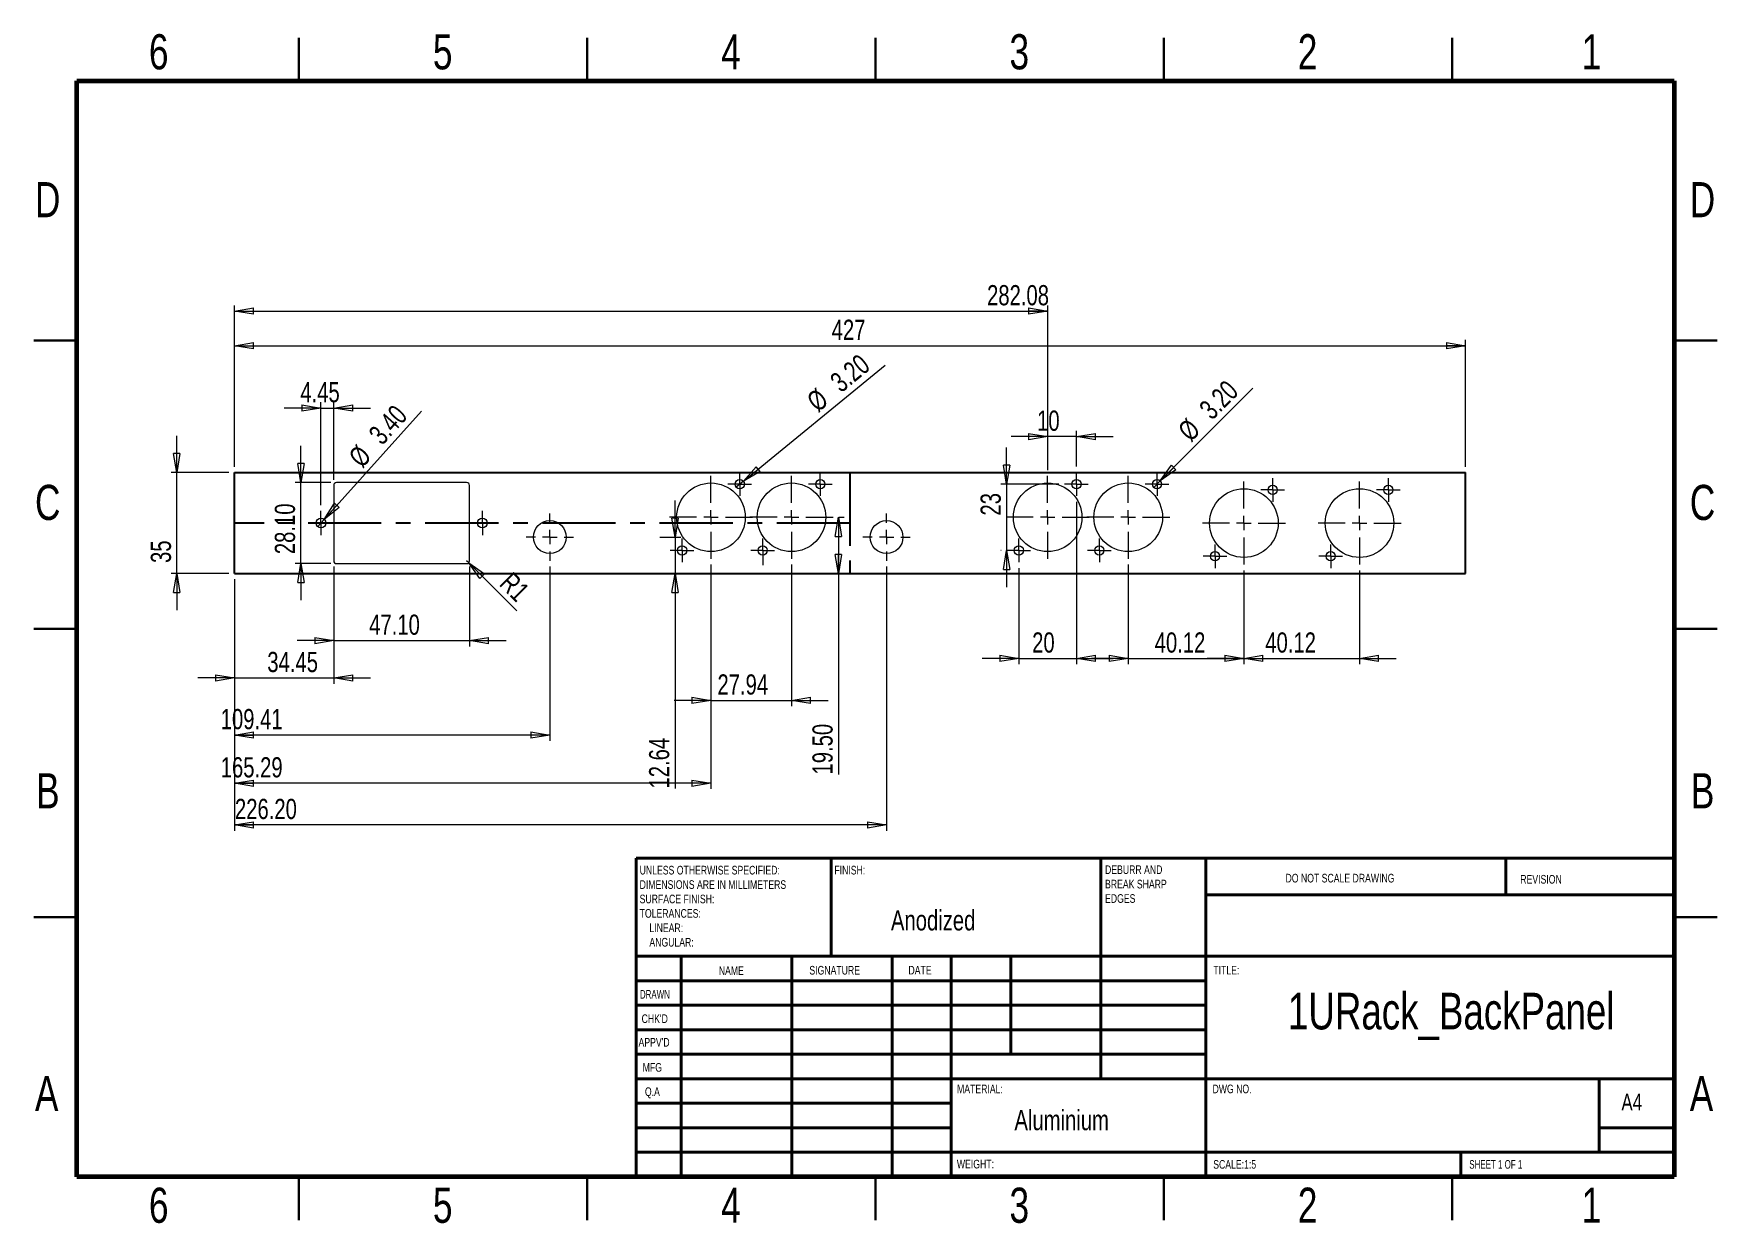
# Model space of a CAD drawing. Header units: millimetres. Extents: x 2 to 294, y 2 to 208.
import ezdxf

# ---------------------------------------------------------------- set-up
doc = ezdxf.new("R2010")
doc.units = ezdxf.units.MM
doc.linetypes.add('CENTERX2', pattern=[20.32, 12.7, -2.54, 2.54, -2.54])
doc.styles.add('SLDTEXTSTYLE0', font='TXT', dxfattribs={"width": 0.75})
doc.styles.add('SLDTEXTSTYLE1', font='TXT', dxfattribs={"width": 0.686449})
doc.styles.add('SLDTEXTSTYLE2', font='TXT', dxfattribs={"width": 0.6875})
doc.dimstyles.new('SLDDIMSTYLE0', dxfattribs={"dimtxt": 3.5, "dimasz": 3.302, "dimexe": 0, "dimexo": 0.0625, "dimgap": 0.875, "dimtad": 2, "dimlfac": 2, "dimrnd": 1e-09, "dimzin": 12, "dimdsep": 46, "dimtxsty": 'SLDTEXTSTYLE0', "dimblk1": 'CLOSED', "dimblk2": 'CLOSED', "dimsah": 1, "dimcen": 0.09, "dimadec": 0, "dimazin": 3, "dimtfac": 1, "dimtmove": 0, "dimatfit": 0, "dimldrblk": 'CLOSED', "dimfxl": 1, "dimfrac": 2, "dimtolj": 1, "dimtzin": 12, "dimarcsym": 0})
doc.dimstyles.new('SLDDIMSTYLE1', dxfattribs={"dimtxt": 3.5, "dimasz": 3.302, "dimexe": 0, "dimexo": 0.0625, "dimgap": 0.875, "dimtad": 2, "dimlfac": 2, "dimrnd": 1e-09, "dimzin": 12, "dimdsep": 46, "dimtxsty": 'SLDTEXTSTYLE0', "dimblk1": 'CLOSED', "dimblk2": 'CLOSED', "dimsah": 1, "dimcen": 0.09, "dimadec": 0, "dimazin": 3, "dimtfac": 1, "dimtofl": 0, "dimtmove": 0, "dimatfit": 3, "dimldrblk": 'CLOSED', "dimfxl": 1, "dimfrac": 2, "dimtolj": 1, "dimtzin": 12, "dimarcsym": 0})
doc.dimstyles.new('SLDDIMSTYLE2', dxfattribs={"dimtxt": 3.5, "dimasz": 3.302, "dimexe": 0, "dimexo": 0.0625, "dimgap": 0.875, "dimtad": 2, "dimlfac": 2, "dimrnd": 1e-09, "dimzin": 4, "dimdsep": 46, "dimtxsty": 'SLDTEXTSTYLE0', "dimblk1": 'CLOSED', "dimblk2": 'CLOSED', "dimsah": 1, "dimcen": 0.09, "dimadec": 0, "dimazin": 1, "dimtfac": 1, "dimtmove": 0, "dimatfit": 0, "dimldrblk": 'CLOSED', "dimfxl": 1, "dimfrac": 2, "dimtolj": 1, "dimtzin": 12, "dimarcsym": 0})
doc.dimstyles.new('SLDDIMSTYLE3', dxfattribs={"dimtxt": 3.5, "dimasz": 3.302, "dimexe": 0, "dimexo": 0.0625, "dimgap": 0.875, "dimtad": 2, "dimlfac": 2, "dimrnd": 1e-09, "dimzin": 12, "dimdsep": 46, "dimtxsty": 'SLDTEXTSTYLE0', "dimblk1": 'CLOSED', "dimblk2": 'CLOSED', "dimsah": 1, "dimcen": 0, "dimadec": 0, "dimazin": 3, "dimtfac": 1, "dimtofl": 0, "dimtmove": 0, "dimatfit": 3, "dimldrblk": 'CLOSED', "dimfxl": 1, "dimfrac": 2, "dimtolj": 1, "dimtzin": 12, "dimarcsym": 0})
doc.dimstyles.new('SLDDIMSTYLE4', dxfattribs={"dimtxt": 3.5, "dimasz": 3.302, "dimexe": 0, "dimexo": 0.0625, "dimgap": 0.875, "dimtad": 2, "dimlfac": 2, "dimrnd": 1e-09, "dimzin": 4, "dimdsep": 46, "dimtxsty": 'SLDTEXTSTYLE0', "dimblk1": 'NONE', "dimblk2": 'CLOSED', "dimsah": 1, "dimcen": 0, "dimadec": 0, "dimazin": 1, "dimtfac": 1, "dimtmove": 0, "dimatfit": 3, "dimldrblk": 'NONE', "dimfxl": 1, "dimfrac": 2, "dimtolj": 1, "dimtzin": 12, "dimarcsym": 0})
doc.dimstyles.new('SLDDIMSTYLE5', dxfattribs={"dimtxt": 3.5, "dimasz": 3.302, "dimexe": 0, "dimexo": 0.0625, "dimgap": 0.875, "dimtad": 2, "dimlfac": 2, "dimrnd": 1e-09, "dimzin": 4, "dimdsep": 46, "dimtxsty": 'SLDTEXTSTYLE0', "dimblk1": 'CLOSED', "dimblk2": 'CLOSED', "dimsah": 1, "dimcen": 0.09, "dimadec": 0, "dimazin": 1, "dimtfac": 1, "dimtofl": 0, "dimtmove": 0, "dimatfit": 3, "dimldrblk": 'CLOSED', "dimfxl": 1, "dimfrac": 2, "dimtolj": 1, "dimtzin": 12, "dimarcsym": 0})

# ---------------------------------------------------------------- blocks, each defined once
blk = doc.blocks.new('SW_NOTE_0')
at = {"color": 0, "linetype": 'Continuous', "lineweight": 0, "char_height": 1.5, "attachment_point": 1, "style": 'SLDTEXTSTYLE0'}
for s, insert in [('UNLESS OTHERWISE SPECIFIED:', (0, 1.93)), ('DIMENSIONS ARE IN MILLIMETERS', (0, -0.57)), ('TOLERANCES:', (0, -5.57)), ('SURFACE FINISH:', (0, -3.07)), ('LINEAR:', (1.69, -8.07)), ('ANGULAR:', (1.69, -10.57))]:
    blk.add_mtext(s, dxfattribs=dict(at, insert=insert))
blk = doc.blocks.new('SW_NOTE_1')
at = {"color": 0, "linetype": 'Continuous', "lineweight": 0, "char_height": 1.5, "attachment_point": 1, "style": 'SLDTEXTSTYLE0'}
for s, insert in [('DEBURR AND', (0, 1.93)), ('BREAK SHARP', (0, -0.57)), ('EDGES', (0, -3.07))]:
    blk.add_mtext(s, dxfattribs=dict(at, insert=insert))
blk = doc.blocks.new('_CLOSED')
at = {"color": 0, "linetype": 'ByBlock', "lineweight": -2}
for p, q in [((-1, 0.166667), (0, 0)), ((-1, 0.166667), (-1, -0.166667)), ((0, 0), (-1, -0.166667)), ((0, 0), (-1, 0))]:
    blk.add_line(p, q, dxfattribs=at)
blk = doc.blocks.new('_D')
at = {"color": 7, "linetype": 'Continuous', "lineweight": 0}
for p, q in [((27.32, 132.1), (27.32, 138.45)), ((36.32, 132.1), (26.32, 132.1)), ((27.32, 114.6), (27.32, 132.1)), ((36.32, 114.6), (26.32, 114.6)), ((27.32, 114.6), (27.32, 108.25))]:
    blk.add_line(p, q, dxfattribs=at)
at = {"color": 7, "linetype": 'Continuous', "lineweight": 0, "xscale": 3.302, "yscale": 3.302}
for p, rotation in [((27.32, 132.1, -1), 270), ((27.32, 114.6, -1), 90)]:
    blk.add_blockref('_CLOSED', p, dxfattribs=dict(at, rotation=rotation))
at = {"color": 7, "linetype": 'Continuous', "lineweight": 0, "insert": (22.81, 116.43), "char_height": 3.5, "attachment_point": 1, "rotation": 90, "style": 'SLDTEXTSTYLE0'}
blk.add_mtext('35', dxfattribs=at)
blk = doc.blocks.new('_D_1')
at = {"color": 7, "linetype": 'Continuous', "lineweight": 0}
for p, q in [((37.32, 133.1), (37.32, 155.1)), ((250.82, 133.1), (250.82, 155.1)), ((37.32, 154.1), (250.82, 154.1))]:
    blk.add_line(p, q, dxfattribs=at)
at = {"color": 7, "linetype": 'Continuous', "lineweight": 0, "xscale": 3.302, "yscale": 3.302, "rotation": 180}
blk.add_blockref('_CLOSED', (37.32, 154.1, -1), dxfattribs=at)
at = {"color": 7, "linetype": 'Continuous', "lineweight": 0, "xscale": 3.302, "yscale": 3.302}
blk.add_blockref('_CLOSED', (250.82, 154.1, -1), dxfattribs=at)
at = {"color": 7, "linetype": 'Continuous', "lineweight": 0, "insert": (140.9, 158.61), "char_height": 3.5, "attachment_point": 1, "style": 'SLDTEXTSTYLE0'}
blk.add_mtext('427', dxfattribs=at)
blk = doc.blocks.new('_D_2')
at = {"color": 7, "linetype": 'Continuous', "lineweight": 0}
for p, q in [((48.84, 130.37), (48.84, 136.72)), ((54.04, 130.37), (47.84, 130.37)), ((48.84, 116.32), (48.84, 130.37)), ((54.04, 116.32), (47.84, 116.32)), ((48.84, 116.32), (48.84, 109.97))]:
    blk.add_line(p, q, dxfattribs=at)
at = {"color": 7, "linetype": 'Continuous', "lineweight": 0, "xscale": 3.302, "yscale": 3.302}
for p, rotation in [((48.84, 130.37, -1), 270), ((48.84, 116.32, -1), 90)]:
    blk.add_blockref('_CLOSED', p, dxfattribs=dict(at, rotation=rotation))
at = {"color": 7, "linetype": 'Continuous', "lineweight": 0, "insert": (44.32, 117.96), "char_height": 3.5, "attachment_point": 1, "rotation": 90, "style": 'SLDTEXTSTYLE0'}
blk.add_mtext('28.10', dxfattribs=at)
blk = doc.blocks.new('_D_3')
at = {"color": 7, "linetype": 'Continuous', "lineweight": 0}
for p, q in [((54.54, 115.82), (54.54, 101.97)), ((78.09, 115.82), (78.09, 101.97)), ((54.54, 102.97), (48.19, 102.97)), ((54.54, 102.97), (78.09, 102.97)), ((78.09, 102.97), (84.44, 102.97))]:
    blk.add_line(p, q, dxfattribs=at)
at = {"color": 7, "linetype": 'Continuous', "lineweight": 0, "xscale": 3.302, "yscale": 3.302}
blk.add_blockref('_CLOSED', (54.54, 102.97, -1), dxfattribs=at)
at = {"color": 7, "linetype": 'Continuous', "lineweight": 0, "xscale": 3.302, "yscale": 3.302, "rotation": 180}
blk.add_blockref('_CLOSED', (78.09, 102.97, -1), dxfattribs=at)
at = {"color": 7, "linetype": 'Continuous', "lineweight": 0, "insert": (60.69, 107.48), "char_height": 3.5, "attachment_point": 1, "style": 'SLDTEXTSTYLE0'}
blk.add_mtext('47.10', dxfattribs=at)
blk = doc.blocks.new('_D_4')
at = {"color": 7, "linetype": 'Continuous', "lineweight": 0}
for q in [(77.59, 116.82), (86.28, 108.14)]:
    blk.add_line((77.95, 116.47), q, dxfattribs=at)
at = {"color": 7, "linetype": 'Continuous', "lineweight": 0, "xscale": 3.302, "yscale": 3.302, "rotation": 135}
blk.add_blockref('_CLOSED', (77.95, 116.47, -1), dxfattribs=at)
at = {"color": 7, "linetype": 'Continuous', "lineweight": 0, "insert": (85.56, 115.09), "char_height": 3.5, "attachment_point": 1, "rotation": 315, "style": 'SLDTEXTSTYLE0'}
blk.add_mtext('R1', dxfattribs=at)
blk = doc.blocks.new('_D_5')
at = {"color": 7, "linetype": 'Continuous', "lineweight": 0}
for p, q in [((52.32, 143.29), (45.97, 143.29)), ((52.32, 126.45), (52.32, 144.29)), ((52.32, 143.29), (54.54, 143.29)), ((54.54, 130.87), (54.54, 144.29)), ((54.54, 143.29), (60.89, 143.29))]:
    blk.add_line(p, q, dxfattribs=at)
at = {"color": 7, "linetype": 'Continuous', "lineweight": 0, "xscale": 3.302, "yscale": 3.302}
blk.add_blockref('_CLOSED', (52.32, 143.29, -1), dxfattribs=at)
at = {"color": 7, "linetype": 'Continuous', "lineweight": 0, "xscale": 3.302, "yscale": 3.302, "rotation": 180}
blk.add_blockref('_CLOSED', (54.54, 143.29, -1), dxfattribs=at)
at = {"color": 7, "linetype": 'Continuous', "lineweight": 0, "insert": (48.75, 147.8), "char_height": 3.5, "attachment_point": 1, "style": 'SLDTEXTSTYLE0'}
blk.add_mtext('4.45', dxfattribs=at)
blk = doc.blocks.new('_D_6')
at = {"color": 7, "linetype": 'Continuous', "lineweight": 0}
for q in [(69.78, 142.73), (51.75, 122.72)]:
    blk.add_line((52.89, 123.98), q, dxfattribs=at)
at = {"color": 7, "linetype": 'Continuous', "lineweight": 0, "xscale": 3.302, "yscale": 3.302, "rotation": 227.9902502356}
blk.add_blockref('_CLOSED', (52.89, 123.98, -1), dxfattribs=at)
at = {"color": 7, "linetype": 'Continuous', "lineweight": 0, "char_height": 3.5, "attachment_point": 1, "rotation": 47.9903, "style": 'SLDTEXTSTYLE0'}
for s, insert in [('3.40', (60.35, 139.04)), ('%%c', (56.86, 135.09))]:
    blk.add_mtext(s, dxfattribs=dict(at, insert=insert))
blk = doc.blocks.new('_NONE')
blk = doc.blocks.new('_D_7')
at = {"color": 7, "linetype": 'Continuous', "lineweight": 0}
for p, q in [((142.07, 124.35), (142.07, 114.6)), ((142.13, 124.35), (143.07, 124.35)), ((142.07, 114.6), (142.07, 79.75))]:
    blk.add_line(p, q, dxfattribs=at)
at = {"color": 7, "linetype": 'Continuous', "lineweight": 0, "xscale": 3.302, "yscale": 3.302}
for p, rotation in [((142.07, 124.35, -1), 90), ((142.07, 114.6, -1), 270)]:
    blk.add_blockref('_CLOSED', p, dxfattribs=dict(at, rotation=rotation))
at = {"color": 7, "linetype": 'Continuous', "lineweight": 0, "insert": (137.56, 79.75), "char_height": 3.5, "attachment_point": 1, "rotation": 90, "style": 'SLDTEXTSTYLE0'}
blk.add_mtext('19.50', dxfattribs=at)
blk = doc.blocks.new('_D_8')
at = {"color": 7, "linetype": 'Continuous', "lineweight": 0}
for p, q in [((113.74, 120.92), (113.74, 127.27)), ((111.09, 120.92), (114.74, 120.92)), ((113.74, 120.92), (113.74, 114.6)), ((113.74, 114.6), (113.74, 77.32))]:
    blk.add_line(p, q, dxfattribs=at)
at = {"color": 7, "linetype": 'Continuous', "lineweight": 0, "xscale": 3.302, "yscale": 3.302}
for p, rotation in [((113.74, 120.92, -1), 270), ((113.74, 114.6, -1), 90)]:
    blk.add_blockref('_CLOSED', p, dxfattribs=dict(at, rotation=rotation))
at = {"color": 7, "linetype": 'Continuous', "lineweight": 0, "insert": (109.23, 77.32), "char_height": 3.5, "attachment_point": 1, "rotation": 90, "style": 'SLDTEXTSTYLE0'}
blk.add_mtext('12.64', dxfattribs=at)
blk = doc.blocks.new('_D_9')
at = {"color": 7, "linetype": 'Continuous', "lineweight": 0}
for p, q in [((119.96, 116.15), (119.96, 91.6)), ((133.93, 116.15), (133.93, 91.6)), ((119.96, 92.6), (113.61, 92.6)), ((119.96, 92.6), (133.93, 92.6)), ((133.93, 92.6), (140.28, 92.6))]:
    blk.add_line(p, q, dxfattribs=at)
at = {"color": 7, "linetype": 'Continuous', "lineweight": 0, "xscale": 3.302, "yscale": 3.302}
blk.add_blockref('_CLOSED', (119.96, 92.6, -1), dxfattribs=at)
at = {"color": 7, "linetype": 'Continuous', "lineweight": 0, "xscale": 3.302, "yscale": 3.302, "rotation": 180}
blk.add_blockref('_CLOSED', (133.93, 92.6, -1), dxfattribs=at)
at = {"color": 7, "linetype": 'Continuous', "lineweight": 0, "insert": (121.09, 97.11), "char_height": 3.5, "attachment_point": 1, "style": 'SLDTEXTSTYLE0'}
blk.add_mtext('27.94', dxfattribs=at)
blk = doc.blocks.new('_D_10')
at = {"color": 7, "linetype": 'Continuous', "lineweight": 0}
for q in [(150.2, 150.75), (124.34, 129.59)]:
    blk.add_line((125.58, 130.61), q, dxfattribs=at)
at = {"color": 7, "linetype": 'Continuous', "lineweight": 0, "xscale": 3.302, "yscale": 3.302, "rotation": 219.2934186341}
blk.add_blockref('_CLOSED', (125.58, 130.61, -1), dxfattribs=at)
at = {"color": 7, "linetype": 'Continuous', "lineweight": 0, "char_height": 3.5, "attachment_point": 1, "rotation": 39.2934, "style": 'SLDTEXTSTYLE0'}
for s, insert in [('3.20', (140.32, 148.54)), ('%%c', (136.27, 145.16))]:
    blk.add_mtext(s, dxfattribs=dict(at, insert=insert))
blk = doc.blocks.new('_D_11')
at = {"color": 7, "linetype": 'Continuous', "lineweight": 0}
for p, q in [((178.36, 138.34), (172.01, 138.34)), ((178.36, 132.55), (178.36, 139.34)), ((183.36, 138.34), (178.36, 138.34)), ((183.36, 133.15), (183.36, 139.34)), ((183.36, 138.34), (189.71, 138.34))]:
    blk.add_line(p, q, dxfattribs=at)
at = {"color": 7, "linetype": 'Continuous', "lineweight": 0, "xscale": 3.302, "yscale": 3.302}
blk.add_blockref('_CLOSED', (178.36, 138.34, -1), dxfattribs=at)
at = {"color": 7, "linetype": 'Continuous', "lineweight": 0, "xscale": 3.302, "yscale": 3.302, "rotation": 180}
blk.add_blockref('_CLOSED', (183.36, 138.34, -1), dxfattribs=at)
at = {"color": 7, "linetype": 'Continuous', "lineweight": 0, "insert": (176.53, 142.85), "char_height": 3.5, "attachment_point": 1, "style": 'SLDTEXTSTYLE0'}
blk.add_mtext('10', dxfattribs=at)
blk = doc.blocks.new('_D_12')
at = {"color": 7, "linetype": 'Continuous', "lineweight": 0}
for p, q in [((171.23, 130.1), (171.23, 136.45)), ((180.31, 130.1), (170.23, 130.1)), ((171.23, 130.1), (171.23, 118.6)), ((170.31, 118.6), (170.23, 118.6)), ((171.23, 118.6), (171.23, 112.25))]:
    blk.add_line(p, q, dxfattribs=at)
at = {"color": 7, "linetype": 'Continuous', "lineweight": 0, "xscale": 3.302, "yscale": 3.302}
for p, rotation in [((171.23, 130.1, -1), 270), ((171.23, 118.6, -1), 90)]:
    blk.add_blockref('_CLOSED', p, dxfattribs=dict(at, rotation=rotation))
at = {"color": 7, "linetype": 'Continuous', "lineweight": 0, "insert": (166.72, 124.65), "char_height": 3.5, "attachment_point": 1, "rotation": 90, "style": 'SLDTEXTSTYLE0'}
blk.add_mtext('23', dxfattribs=at)
blk = doc.blocks.new('_D_13')
at = {"color": 7, "linetype": 'Continuous', "lineweight": 0}
for p, q in [((212.39, 115.15), (212.39, 98.88)), ((232.45, 115.15), (232.45, 98.88)), ((212.39, 99.88), (206.04, 99.88)), ((212.39, 99.88), (232.45, 99.88)), ((232.45, 99.88), (238.8, 99.88))]:
    blk.add_line(p, q, dxfattribs=at)
at = {"color": 7, "linetype": 'Continuous', "lineweight": 0, "xscale": 3.302, "yscale": 3.302}
blk.add_blockref('_CLOSED', (212.39, 99.88, -1), dxfattribs=at)
at = {"color": 7, "linetype": 'Continuous', "lineweight": 0, "xscale": 3.302, "yscale": 3.302, "rotation": 180}
blk.add_blockref('_CLOSED', (232.45, 99.88, -1), dxfattribs=at)
at = {"color": 7, "linetype": 'Continuous', "lineweight": 0, "insert": (216.1, 104.39), "char_height": 3.5, "attachment_point": 1, "style": 'SLDTEXTSTYLE0'}
blk.add_mtext('40.12', dxfattribs=at)
blk = doc.blocks.new('_D_14')
at = {"color": 7, "linetype": 'Continuous', "lineweight": 0}
for p, q in [((192.33, 116.15), (192.33, 98.88)), ((212.39, 115.15), (212.39, 98.88)), ((192.33, 99.88), (185.98, 99.88)), ((192.33, 99.88), (212.39, 99.88)), ((212.39, 99.88), (218.74, 99.88))]:
    blk.add_line(p, q, dxfattribs=at)
at = {"color": 7, "linetype": 'Continuous', "lineweight": 0, "xscale": 3.302, "yscale": 3.302}
blk.add_blockref('_CLOSED', (192.33, 99.88, -1), dxfattribs=at)
at = {"color": 7, "linetype": 'Continuous', "lineweight": 0, "xscale": 3.302, "yscale": 3.302, "rotation": 180}
blk.add_blockref('_CLOSED', (212.39, 99.88, -1), dxfattribs=at)
at = {"color": 7, "linetype": 'Continuous', "lineweight": 0, "insert": (196.92, 104.39), "char_height": 3.5, "attachment_point": 1, "style": 'SLDTEXTSTYLE0'}
blk.add_mtext('40.12', dxfattribs=at)
blk = doc.blocks.new('_D_15')
at = {"color": 7, "linetype": 'Continuous', "lineweight": 0}
for p, q in [((183.36, 127.05), (183.36, 98.88)), ((173.36, 115.55), (173.36, 98.88)), ((173.36, 99.88), (167.01, 99.88)), ((173.36, 99.88), (183.36, 99.88)), ((183.36, 99.88), (189.71, 99.88))]:
    blk.add_line(p, q, dxfattribs=at)
at = {"color": 7, "linetype": 'Continuous', "lineweight": 0, "xscale": 3.302, "yscale": 3.302}
blk.add_blockref('_CLOSED', (173.36, 99.88, -1), dxfattribs=at)
at = {"color": 7, "linetype": 'Continuous', "lineweight": 0, "xscale": 3.302, "yscale": 3.302, "rotation": 180}
blk.add_blockref('_CLOSED', (183.36, 99.88, -1), dxfattribs=at)
at = {"color": 7, "linetype": 'Continuous', "lineweight": 0, "insert": (175.67, 104.39), "char_height": 3.5, "attachment_point": 1, "style": 'SLDTEXTSTYLE0'}
blk.add_mtext('20', dxfattribs=at)
blk = doc.blocks.new('_D_16')
at = {"color": 7, "linetype": 'Continuous', "lineweight": 0}
for q in [(213.97, 146.74), (196.76, 129.53)]:
    blk.add_line((197.89, 130.66), q, dxfattribs=at)
at = {"color": 7, "linetype": 'Continuous', "lineweight": 0, "xscale": 3.302, "yscale": 3.302, "rotation": 225.0000000085}
blk.add_blockref('_CLOSED', (197.89, 130.66, -1), dxfattribs=at)
at = {"color": 7, "linetype": 'Continuous', "lineweight": 0, "char_height": 3.5, "attachment_point": 1, "rotation": 45, "style": 'SLDTEXTSTYLE0'}
for s, insert in [('3.20', (204.37, 143.54)), ('%%c', (200.68, 139.77))]:
    blk.add_mtext(s, dxfattribs=dict(at, insert=insert))
blk = doc.blocks.new('_D_17')
at = {"color": 7, "linetype": 'Continuous', "lineweight": 0}
for p, q in [((54.54, 115.82), (54.54, 95.49)), ((37.32, 113.6), (37.32, 95.49)), ((37.32, 96.49), (30.97, 96.49)), ((37.32, 96.49), (54.54, 96.49)), ((54.54, 96.49), (60.89, 96.49))]:
    blk.add_line(p, q, dxfattribs=at)
at = {"color": 7, "linetype": 'Continuous', "lineweight": 0, "xscale": 3.302, "yscale": 3.302}
blk.add_blockref('_CLOSED', (37.32, 96.49, -1), dxfattribs=at)
at = {"color": 7, "linetype": 'Continuous', "lineweight": 0, "xscale": 3.302, "yscale": 3.302, "rotation": 180}
blk.add_blockref('_CLOSED', (54.54, 96.49, -1), dxfattribs=at)
at = {"color": 7, "linetype": 'Continuous', "lineweight": 0, "insert": (43.02, 101.01), "char_height": 3.5, "attachment_point": 1, "style": 'SLDTEXTSTYLE0'}
blk.add_mtext('34.45', dxfattribs=at)
blk = doc.blocks.new('_D_18')
at = {"color": 7, "linetype": 'Continuous', "lineweight": 0}
for p, q in [((92.02, 115.82), (92.02, 85.6)), ((37.32, 113.6), (37.32, 85.6)), ((92.02, 86.6), (37.32, 86.6))]:
    blk.add_line(p, q, dxfattribs=at)
at = {"color": 7, "linetype": 'Continuous', "lineweight": 0, "xscale": 3.302, "yscale": 3.302, "rotation": 180}
blk.add_blockref('_CLOSED', (37.32, 86.6, -1), dxfattribs=at)
at = {"color": 7, "linetype": 'Continuous', "lineweight": 0, "xscale": 3.302, "yscale": 3.302}
blk.add_blockref('_CLOSED', (92.02, 86.6, -1), dxfattribs=at)
at = {"color": 7, "linetype": 'Continuous', "lineweight": 0, "insert": (34.94, 91.11), "char_height": 3.5, "attachment_point": 1, "style": 'SLDTEXTSTYLE0'}
blk.add_mtext('109.41', dxfattribs=at)
blk = doc.blocks.new('_D_19')
at = {"color": 7, "linetype": 'Continuous', "lineweight": 0}
for p, q in [((119.96, 116.15), (119.96, 77.24)), ((37.32, 113.6), (37.32, 77.24)), ((119.96, 78.24), (37.32, 78.24))]:
    blk.add_line(p, q, dxfattribs=at)
at = {"color": 7, "linetype": 'Continuous', "lineweight": 0, "xscale": 3.302, "yscale": 3.302, "rotation": 180}
blk.add_blockref('_CLOSED', (37.32, 78.24, -1), dxfattribs=at)
at = {"color": 7, "linetype": 'Continuous', "lineweight": 0, "xscale": 3.302, "yscale": 3.302}
blk.add_blockref('_CLOSED', (119.96, 78.24, -1), dxfattribs=at)
at = {"color": 7, "linetype": 'Continuous', "lineweight": 0, "insert": (34.94, 82.75), "char_height": 3.5, "attachment_point": 1, "style": 'SLDTEXTSTYLE0'}
blk.add_mtext('165.29', dxfattribs=at)
blk = doc.blocks.new('_D_20')
at = {"color": 7, "linetype": 'Continuous', "lineweight": 0}
for p, q in [((150.42, 115.82), (150.42, 70.01)), ((37.32, 113.6), (37.32, 70.01)), ((150.42, 71.01), (37.32, 71.01))]:
    blk.add_line(p, q, dxfattribs=at)
at = {"color": 7, "linetype": 'Continuous', "lineweight": 0, "xscale": 3.302, "yscale": 3.302, "rotation": 180}
blk.add_blockref('_CLOSED', (37.32, 71.01, -1), dxfattribs=at)
at = {"color": 7, "linetype": 'Continuous', "lineweight": 0, "xscale": 3.302, "yscale": 3.302}
blk.add_blockref('_CLOSED', (150.42, 71.01, -1), dxfattribs=at)
at = {"color": 7, "linetype": 'Continuous', "lineweight": 0, "insert": (37.41, 75.53), "char_height": 3.5, "attachment_point": 1, "style": 'SLDTEXTSTYLE0'}
blk.add_mtext('226.20', dxfattribs=at)
blk = doc.blocks.new('_D_21')
at = {"color": 7, "linetype": 'Continuous', "lineweight": 0}
for p, q in [((37.32, 133.1), (37.32, 161.1)), ((178.36, 132.55), (178.36, 161.1)), ((37.32, 160.1), (178.36, 160.1))]:
    blk.add_line(p, q, dxfattribs=at)
at = {"color": 7, "linetype": 'Continuous', "lineweight": 0, "xscale": 3.302, "yscale": 3.302, "rotation": 180}
blk.add_blockref('_CLOSED', (37.32, 160.1, -1), dxfattribs=at)
at = {"color": 7, "linetype": 'Continuous', "lineweight": 0, "xscale": 3.302, "yscale": 3.302}
blk.add_blockref('_CLOSED', (178.36, 160.1, -1), dxfattribs=at)
at = {"color": 7, "linetype": 'Continuous', "lineweight": 0, "insert": (167.85, 164.61), "char_height": 3.5, "attachment_point": 1, "style": 'SLDTEXTSTYLE0'}
blk.add_mtext('282.08', dxfattribs=at)
blk = doc.blocks.new('SW_CENTERMARKSYMBOL_0')
at = {"color": 0, "linetype": 'Continuous', "lineweight": 0}
for p, q in [((0, 2.5), (0, 7.2)), ((-2.5, 0), (-7.2, 0)), ((0, 0), (-1.25, 0)), ((0, 0), (0, 1.25)), ((0, 0), (0, -1.25)), ((0, 0), (1.25, 0)), ((2.5, 0), (7.2, 0)), ((0, -2.5), (0, -7.2))]:
    blk.add_line(p, q, dxfattribs=at)
blk = doc.blocks.new('SW_CENTERMARKSYMBOL_1')
at = {"color": 0, "linetype": 'Continuous', "lineweight": 0}
for p, q in [((0, 2.5), (0, 4.1)), ((-2.5, 0), (-4.1, 0)), ((0, 0), (-1.25, 0)), ((0, 0), (0, 1.25)), ((0, 0), (0, -1.25)), ((0, 0), (1.25, 0)), ((2.5, 0), (4.1, 0)), ((0, -2.5), (0, -4.1))]:
    blk.add_line(p, q, dxfattribs=at)
blk = doc.blocks.new('SW_CENTERMARKSYMBOL_2')
at = {"color": 0, "linetype": 'Continuous', "lineweight": 0}
for p, q in [((-1.25, 0), (-2.05, 0)), ((0, 0), (-1.25, 0)), ((0, 1.25), (0, 2.05)), ((0, 0), (0, 1.25)), ((0, 0), (0, -1.25)), ((0, 0), (1.25, 0)), ((1.25, 0), (2.05, 0)), ((0, -1.25), (0, -2.05))]:
    blk.add_line(p, q, dxfattribs=at)
blk = doc.blocks.new('SW_CENTERMARKSYMBOL_3')
at = {"color": 0, "linetype": 'Continuous', "lineweight": 0}
for p, q in [((0, 2.5), (0, 7.2)), ((-2.5, 0), (-7.2, 0)), ((0, 0), (-1.25, 0)), ((0, 0), (0, 1.25)), ((0, 0), (0, -1.25)), ((0, 0), (1.25, 0)), ((2.5, 0), (7.2, 0)), ((0, -2.5), (0, -7.2))]:
    blk.add_line(p, q, dxfattribs=at)
blk = doc.blocks.new('SW_CENTERMARKSYMBOL_4')
at = {"color": 0, "linetype": 'Continuous', "lineweight": 0}
for p, q in [((-1.25, 0), (-2.05, 0)), ((0, 0), (-1.25, 0)), ((0, 1.25), (0, 2.05)), ((0, 0), (0, 1.25)), ((0, 0), (0, -1.25)), ((0, 0), (1.25, 0)), ((1.25, 0), (2.05, 0)), ((0, -1.25), (0, -2.05))]:
    blk.add_line(p, q, dxfattribs=at)
blk = doc.blocks.new('SW_CENTERMARKSYMBOL_5')
at = {"color": 0, "linetype": 'Continuous', "lineweight": 0}
for p, q in [((-1.25, 0), (-2.05, 0)), ((0, 0), (-1.25, 0)), ((0, 1.25), (0, 2.05)), ((0, 0), (0, 1.25)), ((0, 0), (0, -1.25)), ((0, 0), (1.25, 0)), ((1.25, 0), (2.05, 0)), ((0, -1.25), (0, -2.05))]:
    blk.add_line(p, q, dxfattribs=at)
blk = doc.blocks.new('SW_CENTERMARKSYMBOL_6')
at = {"color": 0, "linetype": 'Continuous', "lineweight": 0}
for p, q in [((0, 2.5), (0, 7.2)), ((-2.5, 0), (-7.2, 0)), ((0, 0), (-1.25, 0)), ((0, 0), (0, 1.25)), ((0, 0), (0, -1.25)), ((0, 0), (1.25, 0)), ((2.5, 0), (7.2, 0)), ((0, -2.5), (0, -7.2))]:
    blk.add_line(p, q, dxfattribs=at)
blk = doc.blocks.new('SW_CENTERMARKSYMBOL_7')
at = {"color": 0, "linetype": 'Continuous', "lineweight": 0}
for p, q in [((0, 2.5), (0, 7.2)), ((-2.5, 0), (-7.2, 0)), ((0, 0), (-1.25, 0)), ((0, 0), (0, 1.25)), ((0, 0), (0, -1.25)), ((0, 0), (1.25, 0)), ((2.5, 0), (7.2, 0)), ((0, -2.5), (0, -7.2))]:
    blk.add_line(p, q, dxfattribs=at)
blk = doc.blocks.new('SW_CENTERMARKSYMBOL_8')
at = {"color": 0, "linetype": 'Continuous', "lineweight": 0}
for p, q in [((-1.25, 0), (-2.05, 0)), ((0, 0), (-1.25, 0)), ((0, 1.25), (0, 2.05)), ((0, 0), (0, 1.25)), ((0, 0), (0, -1.25)), ((0, 0), (1.25, 0)), ((1.25, 0), (2.05, 0)), ((0, -1.25), (0, -2.05))]:
    blk.add_line(p, q, dxfattribs=at)
blk = doc.blocks.new('SW_CENTERMARKSYMBOL_9')
at = {"color": 0, "linetype": 'Continuous', "lineweight": 0}
for p, q in [((-1.25, 0), (-2.05, 0)), ((0, 0), (-1.25, 0)), ((0, 1.25), (0, 2.05)), ((0, 0), (0, 1.25)), ((0, 0), (0, -1.25)), ((0, 0), (1.25, 0)), ((1.25, 0), (2.05, 0)), ((0, -1.25), (0, -2.53))]:
    blk.add_line(p, q, dxfattribs=at)
blk = doc.blocks.new('SW_CENTERMARKSYMBOL_10')
at = {"color": 0, "linetype": 'Continuous', "lineweight": 0}
for p, q in [((-1.25, 0), (-2.05, 0)), ((0, 0), (-1.25, 0)), ((0, 1.25), (0, 2.05)), ((0, 0), (0, 1.25)), ((0, 0), (0, -1.25)), ((0, 0), (1.25, 0)), ((1.25, 0), (2.05, 0)), ((0, -1.25), (0, -2.05))]:
    blk.add_line(p, q, dxfattribs=at)
blk = doc.blocks.new('SW_CENTERMARKSYMBOL_11')
at = {"color": 0, "linetype": 'Continuous', "lineweight": 0}
for p, q in [((-1.25, 0), (-2.05, 0)), ((0, 0), (-1.25, 0)), ((0, 1.25), (0, 2.05)), ((0, 0), (0, 1.25)), ((0, 0), (0, -1.25)), ((0, 0), (1.25, 0)), ((1.25, 0), (2.05, 0)), ((0, -1.25), (0, -2.05))]:
    blk.add_line(p, q, dxfattribs=at)
blk = doc.blocks.new('SW_CENTERMARKSYMBOL_12')
at = {"color": 0, "linetype": 'Continuous', "lineweight": 0}
for p, q in [((0, 2.5), (0, 7.2)), ((-2.5, 0), (-7.2, 0)), ((0, 0), (-1.25, 0)), ((0, 0), (0, 1.25)), ((0, 0), (0, -1.25)), ((0, 0), (1.25, 0)), ((2.5, 0), (7.2, 0)), ((0, -2.5), (0, -7.2))]:
    blk.add_line(p, q, dxfattribs=at)
blk = doc.blocks.new('SW_CENTERMARKSYMBOL_13')
at = {"color": 0, "linetype": 'Continuous', "lineweight": 0}
for p, q in [((-1.25, 0), (-2.05, 0)), ((0, 0), (-1.25, 0)), ((0, 1.25), (0, 2.05)), ((0, 0), (0, 1.25)), ((0, 0), (0, -1.25)), ((0, 0), (1.25, 0)), ((1.25, 0), (2.05, 0)), ((0, -1.25), (0, -2.05))]:
    blk.add_line(p, q, dxfattribs=at)
blk = doc.blocks.new('SW_CENTERMARKSYMBOL_14')
at = {"color": 0, "linetype": 'Continuous', "lineweight": 0}
for p, q in [((-1.25, 0), (-2.05, 0)), ((0, 0), (-1.25, 0)), ((0, 1.25), (0, 2.05)), ((0, 0), (0, 1.25)), ((0, 0), (0, -1.25)), ((0, 0), (1.25, 0)), ((1.25, 0), (2.05, 0)), ((0, -1.25), (0, -2.05))]:
    blk.add_line(p, q, dxfattribs=at)
blk = doc.blocks.new('SW_CENTERMARKSYMBOL_15')
at = {"color": 0, "linetype": 'Continuous', "lineweight": 0}
for p, q in [((-1.25, 0), (-2.05, 0)), ((0, 0), (-1.25, 0)), ((0, 1.25), (0, 2.05)), ((0, 0), (0, 1.25)), ((0, 0), (0, -1.25)), ((0, 0), (1.25, 0)), ((1.25, 0), (2.05, 0)), ((0, -1.25), (0, -2.05))]:
    blk.add_line(p, q, dxfattribs=at)
blk = doc.blocks.new('SW_CENTERMARKSYMBOL_16')
at = {"color": 0, "linetype": 'Continuous', "lineweight": 0}
for p, q in [((-1.25, 0), (-2.05, 0)), ((0, 0), (-1.25, 0)), ((0, 1.25), (0, 2.05)), ((0, 0), (0, 1.25)), ((0, 0), (0, -1.25)), ((0, 0), (1.25, 0)), ((1.25, 0), (2.05, 0)), ((0, -1.25), (0, -2.05))]:
    blk.add_line(p, q, dxfattribs=at)
blk = doc.blocks.new('SW_CENTERMARKSYMBOL_17')
at = {"color": 0, "linetype": 'Continuous', "lineweight": 0}
for p, q in [((-1.25, 0), (-2.1, 0)), ((0, 0), (-1.25, 0)), ((0, 1.25), (0, 2.1)), ((0, 0), (0, 1.25)), ((0, 0), (0, -1.25)), ((0, 0), (1.25, 0)), ((1.25, 0), (2.1, 0)), ((0, -1.25), (0, -2.1))]:
    blk.add_line(p, q, dxfattribs=at)
blk = doc.blocks.new('SW_CENTERMARKSYMBOL_18')
at = {"color": 0, "linetype": 'Continuous', "lineweight": 0}
for p, q in [((-1.25, 0), (-2.05, 0)), ((0, 0), (-1.25, 0)), ((0, 1.25), (0, 2.05)), ((0, 0), (0, 1.25)), ((0, 0), (0, -1.25)), ((0, 0), (1.25, 0)), ((1.25, 0), (2.05, 0)), ((0, -1.25), (0, -2.05))]:
    blk.add_line(p, q, dxfattribs=at)
blk = doc.blocks.new('SW_CENTERMARKSYMBOL_19')
at = {"color": 0, "linetype": 'Continuous', "lineweight": 0}
for p, q in [((0, 2.5), (0, 4.1)), ((-2.5, 0), (-4.1, 0)), ((0, 0), (-1.25, 0)), ((0, 0), (0, 1.25)), ((0, 0), (0, -1.25)), ((0, 0), (1.25, 0)), ((2.5, 0), (4.1, 0)), ((0, -2.5), (0, -4.1))]:
    blk.add_line(p, q, dxfattribs=at)
blk = doc.blocks.new('SW_CENTERMARKSYMBOL_20')
at = {"color": 0, "linetype": 'Continuous', "lineweight": 0}
for p, q in [((0, 2.5), (0, 7.2)), ((-2.5, 0), (-7.2, 0)), ((0, 0), (-1.25, 0)), ((0, 0), (0, 1.25)), ((0, 0), (0, -1.25)), ((0, 0), (1.25, 0)), ((2.5, 0), (7.2, 0)), ((0, -2.5), (0, -7.2))]:
    blk.add_line(p, q, dxfattribs=at)
blk = doc.blocks.new('SW_CENTERMARKSYMBOL_21')
at = {"color": 0, "linetype": 'Continuous', "lineweight": 0}
for p, q in [((-1.25, 0), (-2.1, 0)), ((0, 0), (-1.25, 0)), ((0, 1.25), (0, 2.1)), ((0, 0), (0, 1.25)), ((0, 0), (0, -1.25)), ((0, 0), (1.25, 0)), ((1.25, 0), (2.1, 0)), ((0, -1.25), (0, -2.1))]:
    blk.add_line(p, q, dxfattribs=at)

msp = doc.modelspace()

# ---------------------------------------------------------------- linework, layer by layer
at = {"color": 7, "linetype": 'Continuous', "lineweight": 30}
for p, q in [((48.5, 200), (48.5, 207.5)), ((98.5, 200), (98.5, 207.5)), ((148.5, 207.5), (148.5, 200)), ((148.5, 200), (148.5, 207.5)), ((198.5, 200), (198.5, 207.5)), ((248.5, 200), (248.5, 207.5)), ((10, 155), (2.5, 155)), ((287, 155), (294.5, 155)), ((2.5, 105), (10, 105)), ((10, 105), (2.5, 105)), ((294.5, 105), (287, 105)), ((287, 105), (294.5, 105)), ((10, 55), (2.5, 55)), ((287, 55), (294.5, 55)), ((48.5, 10), (48.5, 2.5)), ((98.5, 10), (98.5, 2.5)), ((148.5, 2.5), (148.5, 10)), ((148.5, 10), (148.5, 2.5)), ((198.5, 10), (198.5, 2.5)), ((248.5, 10), (248.5, 2.5))]:
    msp.add_line(p, q, dxfattribs=at)
at = {"color": 7, "linetype": 'Continuous', "lineweight": 60}
for p, q in [((10, 10), (10, 200)), ((10, 200), (287, 200)), ((287, 200), (287, 10)), ((287, 10), (10, 10))]:
    msp.add_line(p, q, dxfattribs=at)
at = {"color": 7, "linetype": 'Continuous'}
for p, q in [((37.3174, 114.599), (37.3174, 132.099)), ((37.3174, 132.099), (250.8174, 132.099)), ((250.8174, 114.599), (250.8174, 132.099)), ((37.3174, 114.599), (250.8174, 114.599))]:
    msp.add_line(p, q, dxfattribs=at)
at = {"color": 7, "linetype": 'Continuous', "lineweight": 15}
for p, q in [((250.8174, 132.099), (37.3174, 132.099)), ((37.3174, 132.099), (37.3174, 114.599)), ((250.8174, 114.599), (250.8174, 132.099)), ((54.5424, 129.874), (54.5424, 116.824)), ((77.5924, 130.374), (55.0424, 130.374)), ((78.0924, 116.824), (78.0924, 129.874)), ((37.3174, 114.599), (250.8174, 114.599)), ((55.0424, 116.324), (77.5924, 116.324))]:
    msp.add_line(p, q, dxfattribs=at)
at = {"color": 7, "linetype": 'CENTERX2'}
for p, q in [((144.0674, 132.099), (144.0674, 114.599)), ((144.0674, 123.349), (37.3174, 123.349))]:
    msp.add_line(p, q, dxfattribs=at)
at = {"color": 7, "linetype": 'Continuous', "lineweight": 40}
for p, q in [((107, 65.25), (287, 65.25)), ((107, 65.25), (107, 10)), ((140.8, 48.25), (140.8, 65.25)), ((187.6, 65.25), (187.6, 27)), ((205.8, 65.25), (205.8, 10)), ((257.8, 58.875), (257.8, 65.25)), ((287, 58.875), (205.8, 58.875)), ((287, 48.25), (107, 48.25)), ((114.8, 48.25), (114.8, 10)), ((133.991, 48.25), (133.991, 10)), ((151.3989, 48.25), (151.3989, 10)), ((161.6, 10), (161.6, 48.25)), ((172, 31.25), (172, 48.25)), ((205.8, 44), (107, 44)), ((205.8, 39.75), (107, 39.75)), ((205.8, 35.5), (107, 35.5)), ((205.8, 31.25), (107, 31.25)), ((161.6, 27), (107, 27)), ((161.6, 27), (287, 27)), ((274, 14.25), (274, 27)), ((161.6, 22.7499), (107, 22.7499)), ((161.6, 18.5), (107, 18.5)), ((287, 18.5), (274, 18.5)), ((107, 14.25), (287, 14.25)), ((250, 10), (250, 14.25))]:
    msp.add_line(p, q, dxfattribs=at)
at = {"color": 7, "linetype": 'Continuous', "lineweight": 15}
for centre, radius in [((119.9615, 124.349), 5.95), ((124.9615, 130.099), 0.8), ((133.9315, 124.349), 5.95), ((138.9315, 130.099), 0.8), ((178.3574, 124.349), 5.95), ((183.3574, 130.099), 0.8), ((192.3274, 124.349), 5.95), ((197.3274, 130.099), 0.8), ((212.3874, 123.349), 5.95), ((217.3874, 129.099), 0.8), ((232.4474, 123.349), 5.95), ((237.4474, 129.099), 0.8), ((52.3174, 123.349), 0.85), ((80.3174, 123.349), 0.85), ((92.0215, 120.9165), 2.85), ((150.4174, 120.9165), 2.85), ((114.9615, 118.599), 0.8), ((128.9315, 118.599), 0.8), ((173.3574, 118.599), 0.8), ((187.3274, 118.599), 0.8), ((207.3874, 117.599), 0.8), ((227.4474, 117.599), 0.8)]:
    msp.add_circle(centre, radius, dxfattribs=at)
for centre, start, end in [((55.0424, 129.874), 90, 180), ((77.5924, 129.874), 0, 90), ((55.0424, 116.824), 180, 270), ((77.5924, 116.824), 270, 0)]:
    msp.add_arc(centre, 0.5, start, end, dxfattribs=at)

# ---------------------------------------------------------------- block references
at = {"color": 7, "linetype": 'Continuous', "lineweight": 0}
for name, p in [('SW_CENTERMARKSYMBOL_7', (119.9615, 124.349)), ('SW_CENTERMARKSYMBOL_10', (124.9615, 130.099)), ('SW_CENTERMARKSYMBOL_0', (133.9315, 124.349)), ('SW_CENTERMARKSYMBOL_8', (138.9315, 130.099)), ('SW_CENTERMARKSYMBOL_6', (178.3574, 124.349)), ('SW_CENTERMARKSYMBOL_18', (183.3574, 130.099)), ('SW_CENTERMARKSYMBOL_3', (192.3274, 124.349)), ('SW_CENTERMARKSYMBOL_4', (197.3274, 130.099)), ('SW_CENTERMARKSYMBOL_20', (212.3874, 123.349)), ('SW_CENTERMARKSYMBOL_15', (217.3874, 129.099)), ('SW_CENTERMARKSYMBOL_12', (232.4474, 123.349)), ('SW_CENTERMARKSYMBOL_14', (237.4474, 129.099)), ('SW_CENTERMARKSYMBOL_17', (52.3174, 123.349)), ('SW_CENTERMARKSYMBOL_21', (80.3174, 123.349)), ('SW_CENTERMARKSYMBOL_1', (92.0215, 120.9165)), ('SW_CENTERMARKSYMBOL_19', (150.4174, 120.9165)), ('SW_CENTERMARKSYMBOL_11', (114.9615, 118.599)), ('SW_CENTERMARKSYMBOL_9', (128.9315, 118.599)), ('SW_CENTERMARKSYMBOL_5', (173.3574, 118.599)), ('SW_CENTERMARKSYMBOL_2', (187.3274, 118.599)), ('SW_CENTERMARKSYMBOL_16', (207.3874, 117.599)), ('SW_CENTERMARKSYMBOL_13', (227.4474, 117.599)), ('SW_NOTE_0', (107.5937, 61.9874)), ('SW_NOTE_1', (188.3092, 62.0695))]:
    msp.add_blockref(name, p, dxfattribs=at)

# ---------------------------------------------------------------- texts
for s, insert, char_height, attachment_point, style in [('6', (24.1886, 208.1137), 6.096, 2, 'SLDTEXTSTYLE0'), ('5', (73.4386, 208.1137), 6.096, 2, 'SLDTEXTSTYLE0'), ('4', (123.4386, 208.1137), 6.096, 2, 'SLDTEXTSTYLE0'), ('3', (173.4386, 208.1137), 6.096, 2, 'SLDTEXTSTYLE0'), ('2', (223.4386, 208.1137), 6.096, 2, 'SLDTEXTSTYLE0'), ('1', (272.6886, 208.1137), 6.096, 2, 'SLDTEXTSTYLE0'), ('D', (4.9302, 182.4757), 6.096, 2, 'SLDTEXTSTYLE0'), ('D', (291.9302, 182.4757), 6.096, 2, 'SLDTEXTSTYLE0'), ('C', (4.9365, 129.9757), 6.096, 2, 'SLDTEXTSTYLE0'), ('C', (291.9365, 129.9757), 6.096, 2, 'SLDTEXTSTYLE0'), ('B', (4.9534, 79.9757), 6.096, 2, 'SLDTEXTSTYLE0'), ('B', (291.9534, 79.9757), 6.096, 2, 'SLDTEXTSTYLE0'), ('FINISH:', (141.3713, 63.9193), 1.5, 1, 'SLDTEXTSTYLE0'), ('DO NOT SCALE DRAWING', (219.6146, 62.533), 1.5, 1, 'SLDTEXTSTYLE0'), ('REVISION', (260.3276, 62.3349), 1.5, 1, 'SLDTEXTSTYLE0'), ('Anodized', (151.1797, 56.2197), 3.5, 1, 'SLDTEXTSTYLE0'), ('NAME', (121.3222, 46.5015), 1.5, 1, 'SLDTEXTSTYLE0'), ('SIGNATURE', (137.0336, 46.5618), 1.5, 1, 'SLDTEXTSTYLE0'), ('DATE', (154.2147, 46.5762), 1.5, 1, 'SLDTEXTSTYLE0'), ('TITLE:', (207.0902, 46.5762), 1.5, 1, 'SLDTEXTSTYLE0'), ('DRAWN', (107.6434, 42.3848), 1.5, 1, 'SLDTEXTSTYLE1'), ('1URack_BackPanel', (248.3439, 41.9073), 6.35, 2, 'SLDTEXTSTYLE0'), ("CHK'D", (107.9392, 38.1619), 1.5, 1, 'SLDTEXTSTYLE0'), ("APPV'D", (107.4017, 34.0659), 1.5, 1, 'SLDTEXTSTYLE0'), ('MFG', (108.124, 29.7158), 1.5, 1, 'SLDTEXTSTYLE0'), ('A', (4.7566, 27.4757), 6.096, 2, 'SLDTEXTSTYLE0'), ('A', (291.7566, 27.4757), 6.096, 2, 'SLDTEXTSTYLE0'), ('Q.A', (108.509, 25.5047), 1.5, 1, 'SLDTEXTSTYLE0'), ('MATERIAL:', (162.6459, 25.9861), 1.5, 1, 'SLDTEXTSTYLE0'), ('DWG NO.', (206.953, 25.9861), 1.5, 1, 'SLDTEXTSTYLE0'), ('A4', (277.8712, 24.4064), 2.91042, 1, 'SLDTEXTSTYLE0'), ('Aluminium', (172.5969, 21.5789), 3.5, 1, 'SLDTEXTSTYLE0'), ('WEIGHT:', (162.6178, 12.9493), 1.4986, 1, 'SLDTEXTSTYLE0'), ('SCALE:1:5', (207.074, 12.9001), 1.5, 1, 'SLDTEXTSTYLE0'), ('SHEET 1 OF 1', (251.4783, 12.9001), 1.5, 1, 'SLDTEXTSTYLE2'), ('6', (24.1886, 8.1137), 6.096, 2, 'SLDTEXTSTYLE0'), ('5', (73.4386, 8.1137), 6.096, 2, 'SLDTEXTSTYLE0'), ('4', (123.4386, 8.1137), 6.096, 2, 'SLDTEXTSTYLE0'), ('3', (173.4386, 8.1137), 6.096, 2, 'SLDTEXTSTYLE0'), ('2', (223.4386, 8.1137), 6.096, 2, 'SLDTEXTSTYLE0'), ('1', (272.6886, 8.1137), 6.096, 2, 'SLDTEXTSTYLE0')]:
    msp.add_mtext(s, dxfattribs=dict(at, insert=insert, char_height=char_height, attachment_point=attachment_point, style=style))

# ---------------------------------------------------------------- dimensions: what is measured, and where the dimension line sits
for base, p1, p2, dimstyle, picture, middle in [((178.3574, 160.099), (37.3174, 132.099), (178.3574, 131.549), 'SLDDIMSTYLE1', '_D_21', (174.9645, 160.099)), ((250.8174, 154.099), (37.3174, 132.099), (250.8174, 132.099), 'SLDDIMSTYLE1', '_D_1', (144.7766, 154.099)), ((54.5424, 143.2859), (52.3174, 125.449), (54.5424, 129.874), 'SLDDIMSTYLE0', '_D_5', (53.2776, 143.2859)), ((178.3574, 138.3359), (183.3574, 132.149), (178.3574, 131.549), 'SLDDIMSTYLE0', '_D_11', (179.12, 138.3359)), ((183.3574, 99.8785), (173.3574, 116.549), (183.3574, 128.049), 'SLDDIMSTYLE0', '_D_15', (178.2592, 99.8785)), ((54.5424, 96.4935), (37.3174, 114.599), (54.5424, 116.824), 'SLDDIMSTYLE0', '_D_17', (48.8351, 96.4935)), ((37.3174, 78.2392), (119.9615, 117.149), (37.3174, 114.599), 'SLDDIMSTYLE1', '_D_19', (42.0504, 78.2392)), ((37.3174, 86.599), (92.0215, 116.8165), (37.3174, 114.599), 'SLDDIMSTYLE1', '_D_18', (42.0504, 86.599)), ((37.3174, 71.0136), (150.4174, 116.8165), (37.3174, 114.599), 'SLDDIMSTYLE5', '_D_20', (44.5223, 71.0136)), ((78.0924, 102.9709), (54.5424, 116.824), (78.0924, 116.824), 'SLDDIMSTYLE2', '_D_3', (66.5136, 102.9709)), ((133.9315, 92.599), (119.9615, 117.149), (133.9315, 117.149), 'SLDDIMSTYLE0', '_D_9', (126.9114, 92.599)), ((212.3874, 99.8785), (192.3274, 117.149), (212.3874, 116.149), 'SLDDIMSTYLE0', '_D_14', (202.7413, 99.8785)), ((232.4474, 99.8785), (212.3874, 116.149), (232.4474, 116.149), 'SLDDIMSTYLE0', '_D_13', (221.9146, 99.8785))]:
    dim = msp.add_linear_dim(base=base, p1=p1, p2=p2, dimstyle=dimstyle, dxfattribs=at)
    dim.commit()
    dim.dimension.update_dxf_attribs({"geometry": picture, "text_midpoint": middle, "dimtype": 160})
for p1, p2, picture, middle in [((124.3423, 129.5924), (125.5806, 130.6057), '_D_10', (144.7766, 146.3138)), ((196.7617, 129.5334), (197.893, 130.6647), '_D_16', (209.0706, 141.8423)), ((51.7485, 122.7175), (52.8862, 123.9806), '_D_6', (65.1184, 137.5612))]:
    dim = msp.add_diameter_dim_2p(p1=p1, p2=p2, dimstyle='SLDDIMSTYLE4', dxfattribs=at)
    dim.commit()
    dim.dimension.update_dxf_attribs({"geometry": picture, "text_midpoint": middle, "dimtype": 163})
for base, p1, p2, dimstyle, picture, middle in [((27.3174, 132.099), (37.3174, 114.599), (37.3174, 132.099), 'SLDDIMSTYLE0', '_D', (27.3174, 119.0118)), ((48.8351, 130.374), (55.0424, 116.324), (55.0424, 130.374), 'SLDDIMSTYLE2', '_D_2', (48.8351, 123.782)), ((171.2332, 118.599), (181.3074, 130.099), (171.3074, 118.599), 'SLDDIMSTYLE0', '_D_12', (171.2332, 127.2316)), ((113.7383069813, 114.5990454125), (110.0914616861, 120.9165454125), (37.3173636541, 114.5990454125), 'SLDDIMSTYLE0', '_D_8', (113.7383069813, 83.1391348995)), ((142.0692, 114.599), (141.1315, 124.349), (37.3174, 114.599), 'SLDDIMSTYLE5', '_D_7', (142.0692, 85.5675))]:
    dim = msp.add_linear_dim(base=base, p1=p1, p2=p2, angle=90, dimstyle=dimstyle, dxfattribs=at)
    dim.commit()
    dim.dimension.update_dxf_attribs({"geometry": picture, "text_midpoint": middle, "dimtype": 160})
dim = msp.add_radius_dim(center=(77.5924, 116.824), mpoint=(77.9459, 116.4705), dimstyle='SLDDIMSTYLE3', dxfattribs=at)
dim.commit()
dim.dimension.update_dxf_attribs({"geometry": '_D_4', "text_midpoint": (84.6191, 109.7973), "dimtype": 164})

doc.saveas('drawing.dxf')
